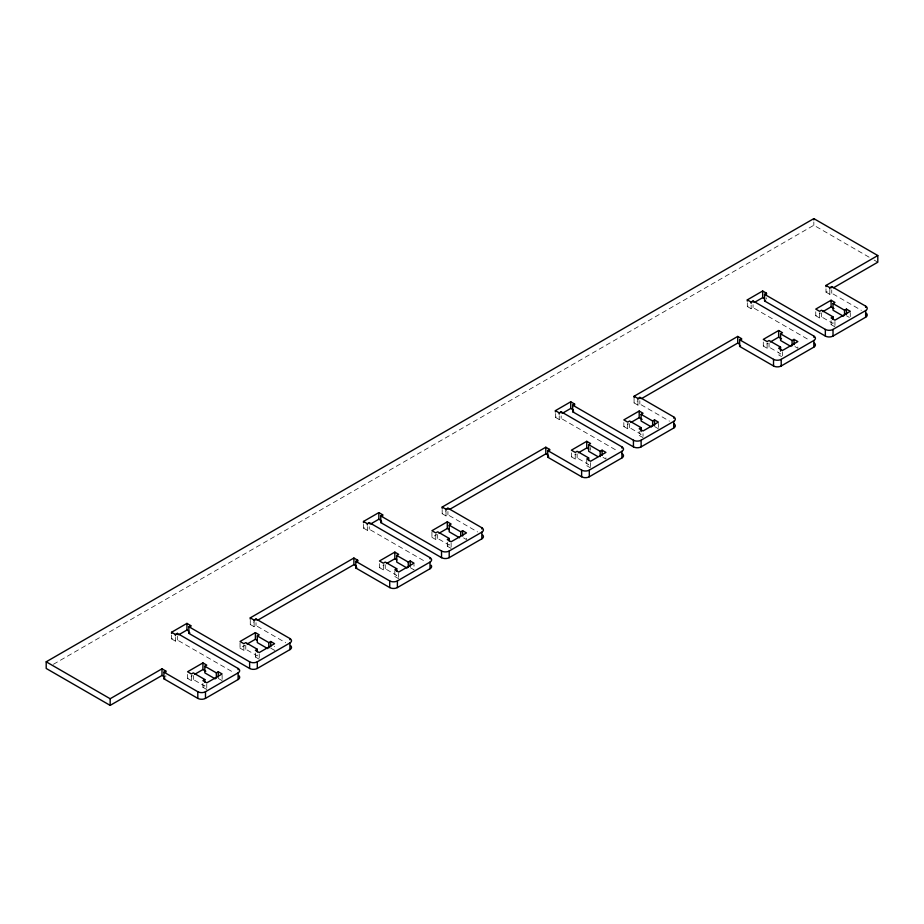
<?xml version="1.0" encoding="UTF-8"?>
<svg xmlns="http://www.w3.org/2000/svg" width="924" height="924" viewBox="0 0 924 924"><rect width="100%" height="100%" fill="white"/><g stroke="black" fill="none" stroke-linecap="round" stroke-linejoin="round"><path stroke-width="0.69" stroke-dasharray="4.62 3.46" d="M53.396 664.298L813.836 225.26L869.184 257.23M171.575 635.169L171.575 638.9L173.943 637.537M363.49 524.37L363.49 528.112L365.846 526.749M555.393 413.571L555.393 417.313L557.761 415.95M747.308 302.772L747.308 306.514L749.664 305.151M171.575 638.9L175.421 641.117L177.339 640.009L233.148 672.233M363.49 528.112L367.325 530.33L369.242 529.221L426.299 562.15M555.393 417.313L559.228 419.531L561.157 418.422L618.202 451.362M747.308 306.514L751.143 308.732L753.06 307.623L810.105 340.563M250.265 620.351L250.265 624.497L254.008 622.337M442.169 509.551L442.169 513.709L445.911 511.538M634.072 398.336L634.072 402.91L637.826 400.75M825.987 288.785L825.987 292.111L829.221 290.24M250.265 624.497L254.1 626.715L256.017 625.606L285.689 642.734M442.169 513.709L446.003 515.915L447.932 514.818L477.593 531.935M634.072 402.91L637.918 405.128L639.835 404.019L669.496 421.148M825.987 292.111L829.821 294.329L831.739 293.22L861.411 310.349M187.572 674.439L187.572 678.424L192.296 675.698M240.032 642.815L240.032 648.14L244.756 645.414M379.475 563.64L379.475 567.625L384.199 564.899M431.935 532.028L431.935 537.341L436.659 534.615M571.39 452.841L571.39 456.826L576.114 454.1M623.839 422.557L623.839 426.542L628.563 423.816M763.293 342.042L763.293 346.038L768.017 343.301M815.753 311.758L815.753 315.754L820.477 313.017M187.572 678.424L191.407 680.641L193.324 679.533L204.839 686.174L204.839 683.517M240.032 648.14L243.867 650.357L245.784 649.249L257.299 655.89L257.299 653.233M379.475 567.625L383.321 569.842L385.239 568.734L396.754 575.386L394.837 576.495L394.837 571.171M431.935 537.341L435.77 539.558L437.687 538.449L449.203 545.102L449.203 542.434M571.39 456.826L575.225 459.043L577.142 457.934L588.657 464.587L586.74 465.696L586.74 460.371M623.839 426.542L627.685 428.759L629.602 427.65L641.117 434.303L639.2 435.412L639.2 431.416M763.293 346.038L767.128 348.244L769.057 347.135L780.572 353.788L778.643 354.897L778.643 352.24M815.753 315.754L819.588 317.96L821.505 316.851L833.021 323.504L833.021 320.847M202.922 683.298L202.922 687.283L204.839 686.174M255.382 653.014L255.382 656.999L257.299 655.89M447.285 542.215L447.285 546.211L449.203 545.102M831.103 320.628L831.103 324.613L833.021 323.504M874.104 260.071L877.8 262.197M846.453 315.754L849.329 317.406M831.103 324.613L834.938 326.83M794.963 346.592L797.839 348.244L797.839 344.259M778.643 354.897L781.531 356.56M654.55 426.542L658.385 428.759M639.2 435.412L643.035 437.63M603.049 457.38L605.936 459.043L605.936 455.058M586.74 465.696L590.575 467.914M463.594 537.895L466.481 539.558L466.481 535.573M447.285 546.211L451.12 548.417M410.187 567.625L414.021 569.842L414.021 564.529M394.837 576.495L398.671 578.701M270.732 648.14L274.567 650.357L274.567 646.361M255.382 656.999L259.217 659.216M218.272 678.424L222.118 680.641M202.922 687.283L206.768 689.5M850.288 312.647L850.288 316.632M834.938 321.506L834.938 325.502M831.739 289.893L831.739 293.22M829.821 289.755L829.821 294.329M821.505 312.866L821.505 316.851M819.588 312.647L819.588 317.96M813.836 221.945L813.836 225.26M782.489 351.79L782.489 355.786M769.057 343.151L769.057 347.135M767.128 342.931L767.128 348.244M766.493 297.794L766.493 299.041M753.06 304.712L753.06 307.623M751.143 304.989L751.143 308.732M658.385 423.446L658.385 427.431M643.035 433.633L643.035 436.29M639.835 400.693L639.835 404.019M637.918 400.97L637.918 405.128M629.602 423.666L629.602 427.65M627.685 423.446L627.685 428.759M590.575 447.528L590.575 450.184M590.575 462.589L590.575 466.585M577.142 453.95L577.142 457.934M575.225 453.73L575.225 459.043M561.157 415.927L561.157 418.422M559.228 415.788L559.228 419.531M451.12 543.104L451.12 547.089M447.932 511.492L447.932 514.818M446.003 511.769L446.003 515.915M437.687 534.465L437.687 538.449M435.77 534.245L435.77 539.558M398.671 573.388L398.671 577.373M385.239 564.749L385.239 568.734M383.321 564.529L383.321 569.842M369.242 526.726L369.242 529.221M367.325 526.588L367.325 530.33M259.217 653.903L259.217 657.888M256.017 622.707L256.017 625.606M254.1 622.568L254.1 626.715M245.784 645.252L245.784 649.249M243.867 645.033L243.867 650.357M222.118 675.317L222.118 679.313M206.768 684.187L206.768 688.172M193.324 675.548L193.324 679.533M191.407 675.317L191.407 680.641M177.339 636.278L177.339 640.009M175.421 637.387L175.421 641.117M165.823 675.606L165.823 676.853"/><path stroke-width="1.39" d="M163.906 676.576L161.989 675.467L110.164 705.382L46.2 668.456L46.2 661.803L813.836 218.618L877.8 255.544L877.8 262.197L833.54 287.745M171.575 633.506L171.575 632.259L186.937 623.388L190.771 625.606L190.771 626.853M363.49 522.707L363.49 521.459L378.84 512.601L382.675 514.818L382.675 516.054M555.393 411.908L555.393 410.66L570.743 401.801L574.589 404.019L574.589 405.266M747.308 301.108L747.308 299.873L762.658 291.002L766.493 293.22L766.493 294.467M171.575 632.259L175.421 634.476L177.339 633.367L238.103 668.456A5.429 3.13 0 0 1 238.103 672.88L238.103 679.533L205.486 698.371A5.429 3.13 0 0 1 197.805 698.371L163.906 678.794L163.906 672.141L165.823 671.032L165.823 672.279M290.552 645.622A5.429 3.13 0 0 1 289.928 649.618L257.299 668.456A5.429 3.13 0 0 1 249.619 668.456L188.854 633.367L188.854 626.715L190.771 625.606M363.49 521.459L367.325 523.677L369.242 522.568L430.018 557.657A5.429 3.13 0 0 1 430.018 562.081L430.018 568.734L397.389 587.572A5.429 3.13 0 0 1 389.72 587.572L355.809 567.994L355.809 561.353L357.727 560.244L357.727 561.492M482.744 535.077A5.429 3.13 0 0 1 481.831 538.819L449.203 557.657A5.429 3.13 0 0 1 441.533 557.657L380.757 522.568L380.757 515.915L382.675 514.818M555.393 410.66L559.228 412.878L561.157 411.769L621.921 446.858A5.429 3.13 0 0 1 621.921 451.293L621.921 457.934L589.304 476.772A5.429 3.13 0 0 1 581.623 476.772L547.724 457.195L547.724 450.554L549.641 449.445L549.641 450.693M674.07 423.804A5.429 3.13 0 0 1 673.735 428.02L641.117 446.858A5.429 3.13 0 0 1 633.437 446.858L572.672 411.769L572.672 405.128L574.589 404.019M747.308 299.873L751.143 302.079L753.06 300.97L813.836 336.059A5.429 3.13 0 0 1 813.836 340.494L813.836 347.135L781.207 365.973A5.429 3.13 0 0 1 773.527 365.973L739.627 346.408L739.627 339.755L741.545 338.646L741.545 339.893M866.285 313.236A5.429 3.13 0 0 1 865.649 317.221L833.021 336.059A5.429 3.13 0 0 1 825.34 336.059L764.575 300.97L764.575 294.329L766.493 293.22M178.667 634.811L186.937 630.041L188.854 631.15M370.57 524.024L378.84 519.242L381.242 520.628M562.485 413.224L570.743 408.443L573.388 409.967M754.388 302.425L762.658 297.655L764.575 298.764M188.854 633.367L189.813 632.813M380.757 522.568L381.716 522.014M572.672 411.769L573.631 411.215M764.575 300.97L765.534 300.427M46.2 661.803L110.164 698.74L161.989 668.826L165.823 671.032M250.265 619.103L250.265 617.856L353.892 558.027L357.727 560.244M442.169 508.304L442.169 507.057L545.795 447.228L549.641 449.445M634.072 397.505L634.072 396.257L737.71 336.428L741.545 338.646M825.987 286.706L825.987 285.458L877.8 255.544M250.265 617.856L254.1 620.073L256.017 618.965L289.928 638.542A5.429 3.13 0 0 1 289.928 642.965L289.928 649.618M442.169 507.057L446.003 509.274L447.932 508.165L481.831 527.743A5.429 3.13 0 0 1 481.831 532.166L481.831 538.819M634.072 396.257L637.918 398.475L639.835 397.366L673.735 416.943A5.429 3.13 0 0 1 673.735 421.379L673.735 428.02M825.987 285.458L829.821 287.676L831.739 286.567L865.649 306.144A5.429 3.13 0 0 1 865.649 310.579L865.649 317.221M257.75 620.177L353.892 564.668L356.294 566.054M449.665 509.378L545.795 453.88L548.44 455.393M641.568 398.579L737.71 343.081L739.627 344.19M163.906 678.794L164.865 678.239M355.809 567.994L356.768 567.44M547.724 457.195L548.683 456.641M739.627 346.408L740.586 345.853M215.211 678.863L204.839 672.88L204.839 666.239L206.768 665.13L202.922 662.912L187.572 671.771L191.407 673.989L193.324 672.88L204.839 679.533L204.839 682.189M267.66 648.579L257.299 642.596L257.299 635.955L259.217 634.846L255.382 632.628L240.032 641.487L243.867 643.705L245.784 642.596L257.299 649.249L257.299 651.905M407.114 568.075L396.754 562.081L396.754 555.439L398.671 554.331L394.837 552.113L379.475 560.984L383.321 563.19L385.239 562.081L396.754 568.734L396.754 571.39M459.575 537.78L449.203 531.797L449.203 525.155L451.12 524.047L447.285 521.829L431.935 530.699L435.77 532.905L437.687 531.797L449.203 538.449L449.203 541.106M597.874 456.606L588.657 451.293L588.657 444.64L590.575 443.532L586.74 441.314L571.39 450.184L575.225 452.402L577.142 451.293L588.657 457.934L588.657 460.591M651.478 426.992L641.117 421.009L641.117 414.356L643.035 413.247L639.2 411.03L623.839 419.9L627.685 422.118L629.602 421.009L641.117 427.65L641.117 431.647M790.932 346.477L780.572 340.494L780.572 333.841L782.489 332.732L778.643 330.526L763.293 339.385L767.128 341.603L769.057 340.494L780.572 347.135L780.572 351.132M843.381 316.193L833.021 310.21L833.021 303.557L834.938 302.448L831.103 300.242L815.753 309.101L819.588 311.319L821.505 310.21L833.021 316.851L833.021 319.519M194.652 674.335L202.922 669.554L205.798 671.217M247.112 644.051L255.382 639.269L257.299 640.378M386.567 563.536L394.837 558.766L396.754 559.875M439.016 533.252L447.285 528.482L449.203 529.591M578.47 452.737L586.74 447.967L588.657 449.076M630.93 422.453L639.2 417.683L642.076 419.346M770.385 341.938L778.643 337.168L781.531 338.831M822.834 311.654L831.103 306.883L833.979 308.547M204.839 679.533L202.922 680.641L206.768 682.859L222.118 673.989L218.272 671.771L216.355 672.88L204.839 666.239M257.299 649.249L255.382 650.357L259.217 652.575L274.567 643.705L270.732 641.487L268.815 642.596L257.299 635.955M396.754 568.734L394.837 569.842L398.671 572.06L414.021 563.19L410.187 560.984L408.269 562.081L396.754 555.439M449.203 538.449L447.285 539.558L451.12 541.776L466.481 532.905L462.635 530.699L460.718 531.797L449.203 525.155M588.657 457.934L586.74 459.043L590.575 461.261L605.936 452.402L602.09 450.184L600.173 451.293L588.657 444.64M641.117 427.65L639.2 428.759L643.035 430.977L658.385 422.118L654.55 419.9L652.633 421.009L641.117 414.356M780.572 347.135L778.643 348.244L782.489 350.462L797.839 341.603L794.005 339.385L792.076 340.494L780.572 333.841M833.021 316.851L831.103 317.96L834.938 320.178L850.288 311.319L846.453 309.101L844.536 310.21L833.021 303.557M163.906 672.141L197.805 691.718A5.429 3.13 0 0 0 205.486 691.718L238.103 672.88M188.854 626.715L249.619 661.803A5.429 3.13 0 0 0 257.299 661.803L289.928 642.965M355.809 561.353L389.72 580.919A5.429 3.13 0 0 0 397.389 580.919L430.018 562.081M380.757 515.915L441.533 551.004A5.429 3.13 0 0 0 449.203 551.004L481.831 532.166M547.724 450.554L581.623 470.12A5.429 3.13 0 0 0 589.304 470.12L621.921 451.293M572.672 405.128L633.437 440.205A5.429 3.13 0 0 0 641.117 440.205L673.735 421.379M739.627 339.755L773.527 359.332A5.429 3.13 0 0 0 781.207 359.332L813.836 340.494M764.575 294.329L825.34 329.418A5.429 3.13 0 0 0 833.021 329.418L865.649 310.579M865.649 306.144L865.649 307.392M846.453 309.101L846.453 314.414M844.536 310.21L844.536 315.523M833.021 329.418L833.021 336.059M831.739 286.567L831.739 287.814M831.103 300.242L831.103 306.883M829.821 287.676L829.821 288.923M825.34 329.418L825.34 336.059M813.836 218.618L813.836 219.866M813.836 336.059L813.836 337.306M794.005 339.385L794.005 344.698M792.076 340.494L792.076 345.807M781.207 359.332L781.207 365.973M778.643 330.526L778.643 337.168M773.527 359.332L773.527 365.973M762.658 291.002L762.658 297.655M753.06 300.97L753.06 302.217M751.143 302.079L751.143 303.326M737.71 336.428L737.71 343.081M673.735 416.943L673.735 418.191M654.55 419.9L654.55 425.213M652.633 421.009L652.633 426.322M641.117 440.205L641.117 446.858M639.835 397.366L639.835 398.614M639.2 411.03L639.2 417.683M637.918 398.475L637.918 399.722M633.437 440.205L633.437 446.858M621.921 446.858L621.921 448.105M602.09 450.184L602.09 455.497M600.173 451.293L600.173 456.606M589.304 470.12L589.304 476.772M586.74 441.314L586.74 447.967M581.623 470.12L581.623 476.772M570.743 401.801L570.743 408.443M561.157 411.769L561.157 413.016M559.228 412.878L559.228 414.125M545.795 447.228L545.795 453.88M481.831 527.743L481.831 528.99M462.635 530.699L462.635 536.012M460.718 531.797L460.718 535.793M449.203 551.004L449.203 557.657M447.932 508.165L447.932 509.413M447.285 521.829L447.285 528.482M446.003 509.274L446.003 510.522M441.533 551.004L441.533 557.657M430.018 557.657L430.018 558.904M410.187 560.984L410.187 566.297M408.269 562.081L408.269 567.405M397.389 580.919L397.389 587.572M394.837 552.113L394.837 558.766M389.72 580.919L389.72 587.572M378.84 512.601L378.84 519.242M369.242 522.568L369.242 523.816M367.325 523.677L367.325 524.924M353.892 558.027L353.892 564.668M289.928 638.542L289.928 639.778M270.732 641.487L270.732 646.812M268.815 642.596L268.815 647.92M257.299 661.803L257.299 668.456M256.017 618.965L256.017 620.212M255.382 632.628L255.382 639.269M254.1 620.073L254.1 621.321M249.619 661.803L249.619 668.456M238.103 668.456L238.103 669.692M218.272 671.771L218.272 677.096M216.355 672.88L216.355 678.204M205.486 691.718L205.486 698.371M202.922 662.912L202.922 669.554M197.805 691.718L197.805 698.371M186.937 623.388L186.937 630.041M177.339 633.367L177.339 634.615M175.421 634.476L175.421 635.724M161.989 668.826L161.989 675.467M110.164 698.74L110.164 705.382M814.46 343.151A5.429 3.13 0 0 1 813.836 347.135M622.256 453.719A5.429 3.13 0 0 1 621.921 457.934M431.162 565.269A5.429 3.13 0 0 1 430.018 568.734M238.738 675.536A5.429 3.13 0 0 1 238.103 679.533"/></g></svg>
